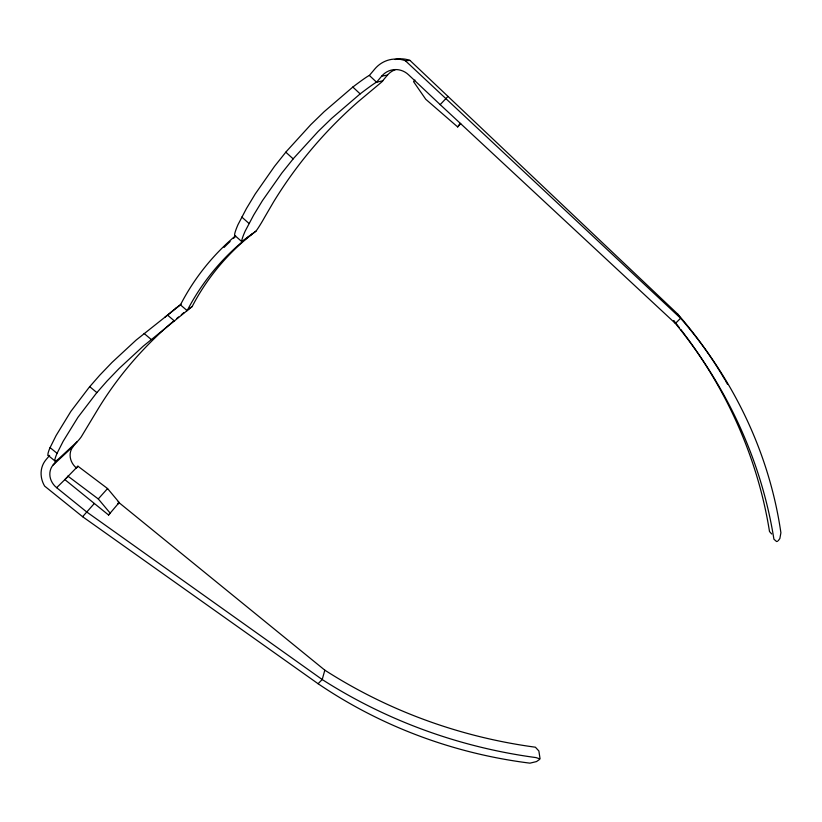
<?xml version="1.0" encoding="UTF-8"?>
<svg xmlns="http://www.w3.org/2000/svg" width="822" height="822" viewBox="0 0 822 822"><rect width="100%" height="100%" fill="white"/><g stroke="black" fill="none" stroke-linecap="round" stroke-linejoin="round"><path stroke-width="1.23" d="M118.091 501.903L324.824 670.166L322.214 679.537L318.073 683.709L82.611 516.709L44.645 486.11A26.14 23.191 33.9 0 1 41.357 477.017L41.11 474.664A26.14 23.191 33.9 0 1 45.97 459.755L49.618 455.419M49.032 455.48A22.143 3.278 -59.1 0 1 50.101 447.569L56.102 435.547L70.877 411.39L89.269 387.193L99.77 375.192L112.049 362.389L136.072 340.133L180.45 304.87A241.534 231.249 16.4 0 1 235.595 235.729M725.014 379.928A446.356 407.096 15 0 0 677.503 313.829L409.973 60.417L405.359 60.715A29.839 28.421 83 0 0 394.334 59.071L391.56 59.379A29.839 28.421 83 0 0 374.822 68.966L369.366 75.449A24.465 1.141 -37.8 0 0 352.813 87.06L324.207 111.638L310.767 124.687L286.313 151.556L274.476 166.414L255.21 194.002L246.497 208.439L237.99 224.663A34.894 3.761 -60.9 0 0 234.619 235.277L241.74 241.586L256.002 231.126A20.468 1.963 -60.8 0 0 264.684 217.172L273.675 201.76A429.701 404.938 -19.6 0 1 358.197 101.681L381.285 82.375A20.458 0.76 -37.8 0 0 382.631 80.833L387.511 75.069A18.844 17.95 83.7 0 1 395.279 69.736M414.915 80.063L413.558 81.655L425.765 99.287L457.669 126.937L460.156 123.372M376.651 82.149A24.434 0.956 -37.8 0 0 360.149 93.893L331.585 118.43L318.155 131.458L293.69 158.245L281.833 173.052L262.516 200.527L253.762 214.902L245.203 231.044A34.843 3.504 -60.8 0 0 241.709 241.545L241.719 241.524M778.321 540.619L779.862 538.513L780.9 532.779A453.374 412.531 14.9 0 0 680.595 318.227L677.503 313.829M108.576 515.014L119.19 502.489L107.569 488.556L77.915 466.197L64.856 479.596L108.576 515.014L110.199 513.164L98.27 498.933L67.856 476.082M324.824 670.166A547.627 526.131 -43.7 0 0 535.41 747.208L538.872 750.979L540.085 758.942L535.995 757.596A557.141 534.999 -43.2 0 1 322.214 679.537L86.721 511.972L56.646 487.693A17.385 15.423 33.9 0 1 53.101 465.005L57.211 460.135L77.237 441.65A18.526 2.507 -59.3 0 0 81.255 436.862L96.523 411.524A399.872 364.763 5.8 0 1 171.223 323.077L173.976 320.796M369.366 75.449L376.579 82.21L381.706 76.138L387.511 75.069M53.101 465.005L73.281 446.325L77.237 441.65M76.446 467.913L77.915 466.197M82.611 516.709L94.335 503.475M777.633 541.246L776.564 541.534L773.913 539.201A490.272 442.421 17.3 0 0 675.417 323.447L440.181 104.63L447.959 96.4M256.002 231.126A237.332 227.427 15.2 0 0 192.184 306.514L143.223 346.185L119.211 368.4L106.932 381.161L96.421 393.132L77.987 417.257L63.15 441.301L57.067 453.312L50.07 447.61M117.597 504.307L119.19 502.489M457.669 126.937L460.71 123.475M98.27 498.933L107.569 488.556M56.646 487.693L68.226 476.277M176.114 307.983L164.677 317.477M181.343 314.703L182.669 313.614M176.74 318.515L178.58 316.994M176.175 307.931L180.974 304.284M182.731 313.562L183.984 312.607M186.43 310.757L192.184 306.514M539.489 759.497L536.509 761.573L529.954 763.155A501.091 482.956 -32.4 0 1 318.073 683.709M376.579 82.21L382.62 80.833M48.221 455.491L55.146 461.111M89.721 386.669L96.873 392.608M144.127 333.475L151.269 339.527M167.534 315.093L174.552 321.104M180.45 304.87L187.169 310.654A241.165 230.735 15 0 1 251.953 234.095M241.812 217.07L249.056 223.502M285.809 152.183L293.177 158.872M352.823 87.04L360.159 93.883M440.181 104.63L408.493 74.72A19.841 18.896 82.9 0 0 381.706 76.138M405.359 60.715L680.595 318.227L675.417 323.447L673.619 320.755M771.694 533.981L769.505 531.526A482.709 436.657 17.4 0 0 697.035 351.857M224.118 247.422A237.681 227.92 16.6 0 1 230.078 241.545M233.592 238.288A237.681 227.92 16.6 0 1 235.369 236.674M57.18 460.207A22.122 3.124 -59.1 0 1 57.108 453.271M395.146 59.503A28.338 26.992 83.8 0 1 409.973 60.417M673.958 320.847A482.709 436.657 17.4 0 1 679.249 327.516M680.739 329.427A482.709 436.657 17.4 0 1 685.137 335.212M685.897 336.239A482.709 436.657 17.4 0 1 696.316 350.799M725.651 381.018A446.356 407.096 15 0 1 727.521 384.275M76.549 468.088A16.584 14.817 34.5 0 1 73.281 446.325"/></g></svg>
